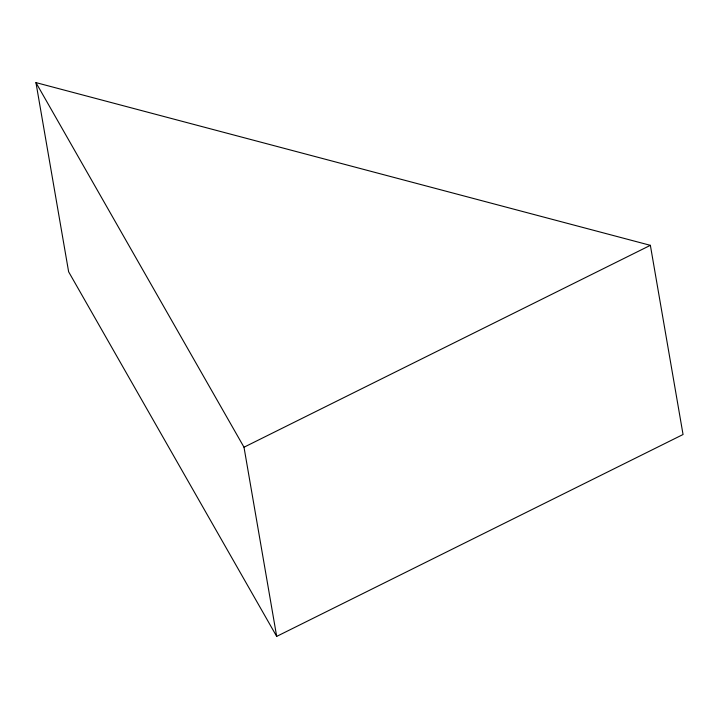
<?xml version="1.0" encoding="UTF-8"?>
<svg xmlns="http://www.w3.org/2000/svg" width="719" height="719" viewBox="0 0 719 719"><rect width="100%" height="100%" fill="white"/><g stroke="black" fill="none" stroke-linecap="round" stroke-linejoin="round"><path stroke-width="1.08" d="M276.68 636.396L244.002 447.218L650.371 245.332L683.05 434.51L276.68 636.396L68.629 271.782L35.95 82.604L650.371 245.332M35.95 82.604L244.002 447.218"/></g></svg>
